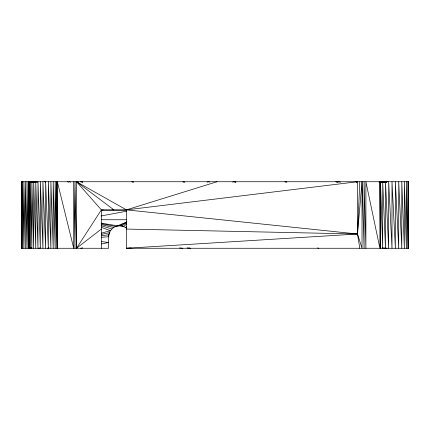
<?xml version="1.0" encoding="UTF-8"?>
<svg xmlns="http://www.w3.org/2000/svg" width="430" height="430" viewBox="0 0 430 430"><rect width="100%" height="100%" fill="white"/><g stroke="black" fill="none" stroke-linecap="round" stroke-linejoin="round"><path stroke-width="0.64" d="M408.285 238.284L408.409 248.266L408.5 181.734L21.5 181.734L21.511 248.266L108.559 248.266L108.747 234.742L110.376 230.695L113.584 227.486L126.871 221.875M29.025 184.4L28.713 248.266L28.713 181.734L28.799 248.266L28.799 181.734L29.358 248.266L29.358 181.734L30.396 248.266L30.396 181.734L31.863 248.266L31.863 181.734L33.691 248.266L33.691 181.734L35.76 248.266L35.76 181.734L37.969 248.266L37.969 181.734L40.339 248.266L40.339 181.734L42.93 248.266L42.93 181.734L45.628 248.266L45.628 181.734L48.327 248.266L48.327 181.734L50.885 248.266L50.885 181.734L53.202 248.266L53.202 181.734L55.174 248.266L55.174 181.734L56.76 248.266L56.76 181.734L57.34 248.266L57.34 181.734L73.713 248.266L73.713 181.734L75.003 248.266L75.003 181.734L76.502 248.266L101.372 229.061M408.28 203.025L408.5 181.734L408.5 248.266L126.425 248.266L126.425 209.867L76.502 181.734L76.502 248.266L101.372 209.867L126.425 209.867L357.513 234.006L362.022 248.266L362.022 181.734L357.513 234.006L359.786 248.266M408.285 191.715L408.409 181.734L408.5 248.266L407.817 181.734L407.817 248.266L406.398 181.734L406.398 248.266L404.361 181.734L404.361 248.266L401.792 181.734L401.792 248.266L398.717 181.734L398.717 248.266L395.369 181.734L395.369 248.266L391.993 181.734L391.993 248.266L388.672 181.734L388.672 248.266L385.484 181.734L385.484 248.266L382.7 181.734L382.7 248.266L380.486 181.734L380.486 248.266L379.9 181.734L379.9 248.266L365.898 181.734L365.898 248.266L364.092 181.734L364.092 248.266L362.022 181.734M21.715 201.987L21.72 183.642M359.786 181.734L357.513 234.006L126.425 248.266L131.102 247.916M21.511 191.253L21.726 189.35M101.174 223.132L117.637 225.857L121.669 225.857L125.716 227.486L126.528 226.454M126.753 223.939L123.732 226.449L119.647 225.675L115.573 226.449L101.125 223.67M101.421 210.883L103.082 209.759M121.669 225.857L126.732 222.804M119.647 225.675L126.592 222.288M356.255 182.202L357.513 181.734L357.513 234.006L126.425 229.061M385.764 182.186L386.989 181.734L378.943 182.105M47.633 248.266L48.896 247.814M207.109 182.164L208.351 181.734L209.636 182.11M232.63 182.137L233.877 181.734L235.844 182.105M125.108 209.598L126.425 209.867L217.01 181.734M38.673 248.266L39.952 247.874M101.362 233.146L110.376 230.695L101.555 227.432M31.003 247.916L29.713 248.266L31.675 247.9M356.207 182.062L357.513 181.734L126.425 209.867M101.544 234.339L109.338 232.684L108.559 236.763L101.281 237.285M80.759 248.266L82.7 247.863M101.448 243.987L108.559 242.515L101.281 241.531M101.045 215.973L126.56 211.221M385.011 182.1L386.989 181.734L380.297 182.089M101.587 235.769L108.747 234.742M383.673 182.143L386.989 181.734L380.958 182.105M383.651 182.094L386.989 181.734L382.308 182.078M382.99 182.105L386.989 181.734M101.577 210.243L126.425 210.243M101.577 219.746L126.425 219.746M37.759 182.105L29.713 181.734L30.965 182.196M36.416 182.094L29.713 181.734L30.998 182.11M35.744 182.105L29.713 181.734L34.395 182.078M382.313 247.916L386.989 248.266M337.227 182.1L335.954 181.734L340.603 182.11M33.712 182.105L29.713 181.734L33.029 182.143M179.536 247.9L182.831 248.266M186.986 247.879L190.28 248.266L188.98 247.959M335.954 181.734L337.926 182.051M286.891 182.105L284.913 181.734L286.213 182.041M184.814 182.105L182.831 181.734L184.11 182.148M133.773 182.105L131.795 181.734L133.074 182.067M82.737 182.105L80.759 181.734L82.705 182.153M233.877 181.734L235.855 182.126M78.48 182.132L76.502 181.734L101.372 209.867L101.372 248.266M101.356 224.6L113.584 227.486M112.595 209.56L113.902 209.867L76.502 181.734L77.798 182.089M317.539 247.906L318.818 248.266M101.039 225.739L111.811 228.921M67.494 181.734L68.736 182.18M44.5 181.734L45.741 182.18M22.752 182.18L21.511 181.734L21.511 189.947M69.418 181.734L70.654 182.218M125.716 227.486L126.603 228.201M29.041 248.266L28.316 181.734L28.316 248.266L26.993 181.734L26.993 248.266L25.322 181.734L25.322 248.266L23.892 181.734L23.892 248.266L22.607 181.734L22.607 248.266L21.769 181.734L21.769 248.266L21.511 181.734L21.511 248.266M408.409 181.734L408.409 248.266"/></g></svg>
